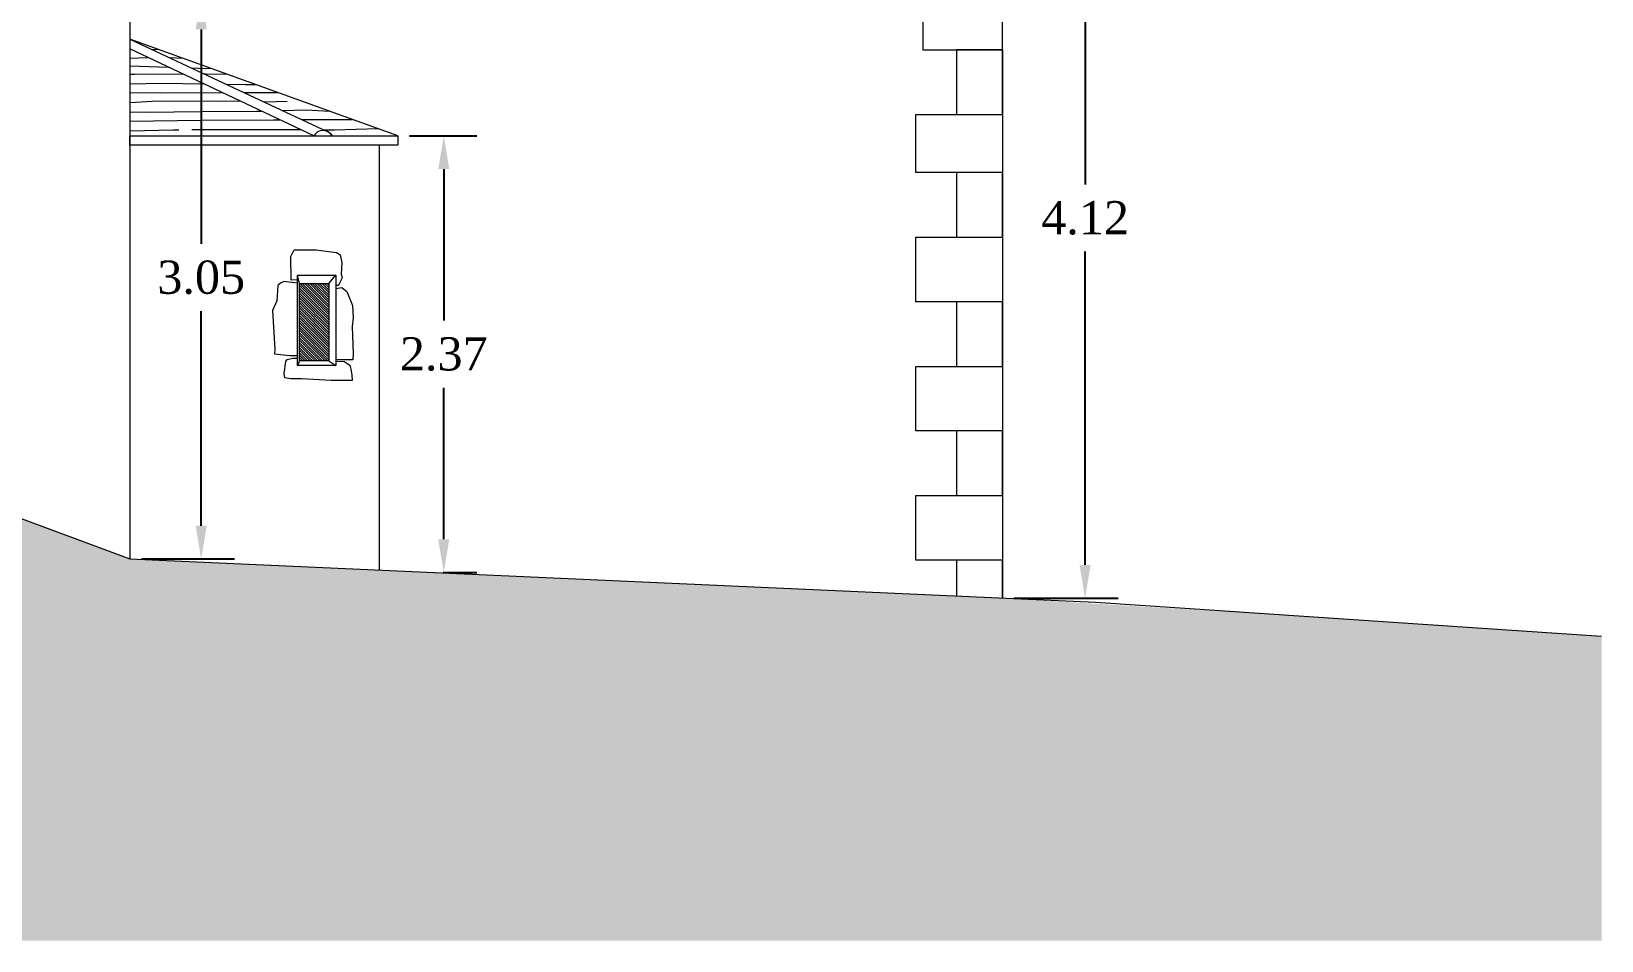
# Model space of a CAD drawing. Header units: millimetres. Extents: x -17502 to -16646, y 1856 to 2034.
# Drawn here: x -17150.73 to -17142.22, y 1872.05 to 1876.98 of the extents above; entities that cross this region are included whole.
import ezdxf

# ---------------------------------------------------------------- set-up
doc = ezdxf.new("R2010")
doc.units = ezdxf.units.MM
doc.layers.get('0').update_dxf_attribs({"lineweight": 9})
doc.layers.get('Defpoints').update_dxf_attribs({"lineweight": 9})
doc.layers.add('blocs', color=7, linetype='Continuous')
doc.styles.get("Standard").update_dxf_attribs({"font": 'times.ttf'})
doc.dimstyles.get("Standard").update_dxf_attribs({"dimtxt": 0.18, "dimasz": 0.18, "dimexe": 0.18, "dimexo": 0.0625, "dimgap": 0.09, "dimtad": 0, "dimtih": 1, "dimtoh": 1, "dimzin": 0, "dimdsep": 46, "dimtxsty": 'Standard', "dimcen": 0.09, "dimadec": 0, "dimazin": 0, "dimtfac": 1, "dimtofl": 0, "dimtmove": 0, "dimatfit": 3, "dimfxl": 1, "dimtolj": 1, "dimtzin": 0, "dimarcsym": 0})

# ---------------------------------------------------------------- blocks, each defined once
blk = doc.blocks.new('*D552')
at = {"color": 0, "lineweight": -2, "transparency": 16777216}
for p, q in [((-17149.9818, 1877.1699), (-17149.6281, 1877.1699)), ((-17149.8081, 1876.9899), (-17149.8081, 1875.8267)), ((-17149.8081, 1874.2999), (-17149.8081, 1875.4631)), ((-17150.1318, 1874.1199), (-17149.6281, 1874.1199))]:
    blk.add_line(p, q, dxfattribs=at)
at = {"color": 0, "lineweight": 9, "transparency": 16777216}
for points in [[(-17149.8381, 1876.9899), (-17149.7781, 1876.9899), (-17149.8081, 1877.1699)], [(-17149.8381, 1874.2999), (-17149.7781, 1874.2999), (-17149.8081, 1874.1199)]]:
    blk.add_solid(points, dxfattribs=at)
at = {"layer": 'Defpoints', "color": 0, "lineweight": 9, "transparency": 16777216}
for p in [(-17150.0443, 1877.1699), (-17150.1943, 1874.1199), (-17149.8081, 1874.1199)]:
    blk.add_point(p, dxfattribs=at)
at = {"color": 0, "lineweight": 9, "transparency": 16777216, "insert": (-17149.8081, 1875.6449), "char_height": 0.18, "attachment_point": 5}
blk.add_mtext('\\A1;3.05', dxfattribs=at)
blk = doc.blocks.new('*D553')
at = {"color": 0, "lineweight": -2, "transparency": 16777216}
for p, q in [((-17148.68, 1876.4123), (-17148.3135, 1876.4123)), ((-17148.4935, 1876.2323), (-17148.4935, 1875.4112)), ((-17148.4935, 1874.2265), (-17148.4935, 1875.0476)), ((-17148.4973, 1874.0465), (-17148.3135, 1874.0465))]:
    blk.add_line(p, q, dxfattribs=at)
at = {"color": 0, "lineweight": 9, "transparency": 16777216}
for points in [[(-17148.5235, 1876.2323), (-17148.4635, 1876.2323), (-17148.4935, 1876.4123)], [(-17148.5235, 1874.2265), (-17148.4635, 1874.2265), (-17148.4935, 1874.0465)]]:
    blk.add_solid(points, dxfattribs=at)
at = {"layer": 'Defpoints', "color": 0, "lineweight": 9, "transparency": 16777216}
for p in [(-17148.7425, 1876.4123), (-17148.5598, 1874.0465), (-17148.4935, 1874.0465)]:
    blk.add_point(p, dxfattribs=at)
at = {"color": 0, "lineweight": 9, "transparency": 16777216, "insert": (-17148.4935, 1875.2294), "char_height": 0.18, "attachment_point": 5}
blk.add_mtext('\\A1;2.37', dxfattribs=at)
blk = doc.blocks.new('*D555')
at = {"color": 0, "lineweight": -2, "transparency": 16777216}
for p, q in [((-17145.6177, 1878.0268), (-17144.8374, 1878.0268)), ((-17145.0174, 1877.8468), (-17145.0174, 1876.149)), ((-17145.0174, 1874.0875), (-17145.0174, 1875.7854)), ((-17145.4018, 1873.9075), (-17144.8374, 1873.9075))]:
    blk.add_line(p, q, dxfattribs=at)
at = {"color": 0, "lineweight": 9, "transparency": 16777216}
for points in [[(-17145.0474, 1877.8468), (-17144.9874, 1877.8468), (-17145.0174, 1878.0268)], [(-17145.0474, 1874.0875), (-17144.9874, 1874.0875), (-17145.0174, 1873.9075)]]:
    blk.add_solid(points, dxfattribs=at)
at = {"layer": 'Defpoints', "color": 0, "lineweight": 9, "transparency": 16777216}
for p in [(-17145.6802, 1878.0268), (-17145.4643, 1873.9075), (-17145.0174, 1873.9075)]:
    blk.add_point(p, dxfattribs=at)
at = {"color": 0, "lineweight": 9, "transparency": 16777216, "insert": (-17145.0174, 1875.9672), "char_height": 0.18, "attachment_point": 5}
blk.add_mtext('\\A1;4.12', dxfattribs=at)

msp = doc.modelspace()

# ---------------------------------------------------------------- hatches: boundary and pattern name
at = {"lineweight": 9}
msp.add_hatch(color=254, dxfattribs=at).paths.add_polyline_path([(-17161.199, 1876.5046), (-17158.559, 1876.5802), (-17156.4264, 1876.4334), (-17150.1943, 1874.1199), (-17148.8422, 1874.0592), (-17145.4643, 1873.9075), (-17143.6896, 1873.8002), (-17142.2179, 1873.7022), (-17142.2179, 1872.0515), (-17161.199, 1872.0515)])
h = msp.add_hatch(dxfattribs=at)
h.set_pattern_fill('ANSI31', color=252, scale=0.003, angle=90, style=0)
h.set_pattern_definition([(135, (3199.904252, 3156.58529), (-0.006735192091, -0.006735192091), [])])
h.paths.add_polyline_path([(-17149.116, 1875.6134), (-17149.2755, 1875.6134), (-17149.2755, 1875.1934), (-17149.116, 1875.1934)])

# ---------------------------------------------------------------- linework, layer by layer
for p, q in [((-17150.1943, 1876.9376), (-17149.1252, 1876.4368)), ((-17148.7425, 1876.4123), (-17150.1943, 1876.9376)), ((-17150.1943, 1876.4123), (-17149.1519, 1876.4123)), ((-17149.1519, 1876.4123), (-17148.7425, 1876.4123))]:
    msp.add_line(p, q, dxfattribs=at)
for points in [[(-17150.1943, 1877.1699), (-17150.1943, 1876.1734), (-17150.1943, 1874.1199)], [(-17149.1982, 1876.4123), (-17150.1943, 1876.8842)], [(-17145.4643, 1876.8783), (-17145.4643, 1873.9075)], [(-17161.199, 1876.5046), (-17158.559, 1876.5802), (-17156.4264, 1876.4334), (-17150.1943, 1874.1199), (-17144.9616, 1873.885), (-17142.2179, 1873.7022), (-17142.2179, 1873.7022), (-17142.2179, 1873.7022)], [(-17148.8422, 1874.0592), (-17148.8422, 1876.3623)], [(-17149.2856, 1875.6332), (-17149.3209, 1875.6303), (-17149.3219, 1875.7596), (-17149.3039, 1875.7955), (-17149.185, 1875.7943), (-17149.0743, 1875.7798), (-17149.0552, 1875.7683), (-17149.0459, 1875.726), (-17149.0488, 1875.664), (-17149.0442, 1875.6431), (-17149.0476, 1875.6362), (-17149.0586, 1875.6147), (-17149.0639, 1875.602), (-17149.0782, 1875.602)], [(-17149.2755, 1875.6134), (-17149.2856, 1875.6576)], [(-17149.116, 1875.6134), (-17149.0782, 1875.6576)], [(-17149.2856, 1875.6143), (-17149.361, 1875.623), (-17149.3785, 1875.6136), (-17149.393, 1875.6023), (-17149.3984, 1875.5181), (-17149.4226, 1875.4659), (-17149.4179, 1875.4071), (-17149.4086, 1875.2574), (-17149.4114, 1875.2322), (-17149.378, 1875.2285), (-17149.3293, 1875.2219), (-17149.2856, 1875.2219)], [(-17149.0782, 1875.5861), (-17149.0457, 1875.5917), (-17149.0186, 1875.5694), (-17148.9888, 1875.4929), (-17148.9841, 1875.4267), (-17148.9906, 1875.3792), (-17148.9841, 1875.2331), (-17148.9869, 1875.1986), (-17149.0782, 1875.1986)], [(-17149.0782, 1875.1918), (-17149.0338, 1875.1895), (-17149.0028, 1875.1702), (-17148.9981, 1875.148), (-17148.9923, 1875.1181), (-17148.9893, 1875.086), (-17149.1041, 1875.0865), (-17149.2645, 1875.0965), (-17149.3219, 1875.0953), (-17149.3541, 1875.1017), (-17149.3594, 1875.1246), (-17149.3489, 1875.1907), (-17149.3418, 1875.2), (-17149.312, 1875.2076), (-17149.2856, 1875.2076)], [(-17149.2755, 1875.1934), (-17149.2856, 1875.1676)], [(-17149.116, 1875.1934), (-17149.0782, 1875.1676)], [(-17145.4643, 1873.9075), (-17145.4643, 1874.1134), (-17145.7143, 1874.1134), (-17145.7143, 1873.9188)]]:
    msp.add_lwpolyline(points, dxfattribs=at)
for points in [[(-17145.4643, 1877.0725), (-17145.896, 1877.0725), (-17145.896, 1876.8783), (-17145.4643, 1876.8783)], [(-17150.1943, 1876.8842), (-17150.1943, 1876.4123), (-17149.1982, 1876.4123)], [(-17150.1943, 1876.8842), (-17150.1943, 1876.4123), (-17149.1982, 1876.4123)], [(-17145.4643, 1876.8783), (-17145.7143, 1876.8783), (-17145.7143, 1876.5283), (-17145.4643, 1876.5283)], [(-17145.9343, 1876.5283), (-17145.4643, 1876.5283), (-17145.4643, 1876.2134), (-17145.9343, 1876.2134)], [(-17150.1943, 1876.4123), (-17148.7425, 1876.4123), (-17148.7425, 1876.3623), (-17150.1943, 1876.3623)], [(-17145.4643, 1876.2134), (-17145.7143, 1876.2134), (-17145.7143, 1875.8634), (-17145.4643, 1875.8634)], [(-17145.9343, 1875.8634), (-17145.4643, 1875.8634), (-17145.4643, 1875.5134), (-17145.9343, 1875.5134)], [(-17149.2856, 1875.6576), (-17149.0782, 1875.6576), (-17149.0782, 1875.1676), (-17149.2856, 1875.1676)], [(-17149.2755, 1875.6134), (-17149.116, 1875.6134), (-17149.116, 1875.1934), (-17149.2755, 1875.1934)], [(-17145.4643, 1875.5134), (-17145.7143, 1875.5134), (-17145.7143, 1875.1634), (-17145.4643, 1875.1634)], [(-17145.9343, 1875.1634), (-17145.4643, 1875.1634), (-17145.4643, 1874.8134), (-17145.9343, 1874.8134)], [(-17145.4643, 1874.8134), (-17145.7143, 1874.8134), (-17145.7143, 1874.4634), (-17145.4643, 1874.4634)], [(-17145.9343, 1874.4634), (-17145.4643, 1874.4634), (-17145.4643, 1874.1134), (-17145.9343, 1874.1134)]]:
    msp.add_lwpolyline(points, close=True, dxfattribs=at)
msp.add_lwpolyline([(-17150.1943, 1876.9376), (-17149.1252, 1876.4368, -0.163501), (-17149.0981, 1876.4123), (-17148.7425, 1876.4123)], format="xyb", close=True, dxfattribs=at)
msp.add_lwpolyline([(-17150.1943, 1876.9376), (-17149.1252, 1876.4368, -0.163501), (-17149.0981, 1876.4123), (-17148.7425, 1876.4123)], format="xyb", close=True, dxfattribs=at)
msp.add_arc((-17149.1482, 1876.3842), 0.0574, 29.25106, 150.74894, dxfattribs=at)
at = {"layer": 'blocs', "lineweight": 9}
for points in [[(-17150.1943, 1876.8819), (-17150.1895, 1876.8819)], [(-17150.1746, 1876.9284), (-17150.17, 1876.9288)], [(-17150.0744, 1876.8814), (-17150.0398, 1876.8817)], [(-17150.1943, 1876.8346), (-17150.0967, 1876.8379)], [(-17150.1943, 1876.7917), (-17149.9851, 1876.785)], [(-17149.9807, 1876.8375), (-17149.9059, 1876.8333)], [(-17149.8601, 1876.7811), (-17149.7841, 1876.7786), (-17149.7556, 1876.7789)], [(-17150.1943, 1876.7462), (-17150.1678, 1876.7466), (-17149.9072, 1876.7482)], [(-17150.1943, 1876.6955), (-17150.0217, 1876.6987), (-17149.7956, 1876.6953)], [(-17149.7913, 1876.7488), (-17149.7795, 1876.7489), (-17149.6685, 1876.7474)], [(-17149.673, 1876.6934), (-17149.5694, 1876.6918), (-17149.5141, 1876.6915)], [(-17150.1943, 1876.6469), (-17150.029, 1876.6461), (-17149.6946, 1876.6474)], [(-17150.1943, 1876.5931), (-17150.0746, 1876.5999), (-17149.7386, 1876.6019), (-17149.594, 1876.5998)], [(-17149.5758, 1876.6479), (-17149.4579, 1876.6484), (-17149.394, 1876.648)], [(-17149.4691, 1876.5979), (-17149.4607, 1876.5978), (-17149.3425, 1876.5999)], [(-17150.1943, 1876.542), (-17150.1051, 1876.5412), (-17149.8079, 1876.5438), (-17149.5081, 1876.5464), (-17149.483, 1876.5472)], [(-17149.3679, 1876.5505), (-17149.2396, 1876.5543), (-17149.1134, 1876.5465)], [(-17150.1943, 1876.4922), (-17149.8107, 1876.4969), (-17149.417, 1876.4995), (-17149.3828, 1876.4997)], [(-17150.1943, 1876.4408), (-17149.959, 1876.4448), (-17149.9303, 1876.4448)], [(-17149.8599, 1876.4474), (-17149.3881, 1876.4474), (-17149.2702, 1876.4464)], [(-17149.2613, 1876.5006), (-17149.0495, 1876.5021), (-17148.9878, 1876.501)], [(-17149.1432, 1876.4453), (-17149.0857, 1876.4448), (-17148.8513, 1876.4517)]]:
    msp.add_lwpolyline(points, dxfattribs=at)

# ---------------------------------------------------------------- dimensions: what is measured, and where the dimension line sits
at = {"lineweight": 9}
for base, p1, p2, picture, middle in [((-17145.0174, 1873.9075), (-17145.6802, 1878.0268), (-17145.4643, 1873.9075), '*D555', (-17145.0174, 1875.9672)), ((-17149.8081, 1874.1199), (-17150.0443, 1877.1699), (-17150.1943, 1874.1199), '*D552', (-17149.8081, 1875.6449)), ((-17148.4935, 1874.0465), (-17148.7425, 1876.4123), (-17148.5598, 1874.0465), '*D553', (-17148.4935, 1875.2294))]:
    dim = msp.add_linear_dim(base=base, p1=p1, p2=p2, angle=90, dimstyle='Standard', dxfattribs=at)
    dim.commit()
    dim.dimension.update_dxf_attribs({"geometry": picture, "text_midpoint": middle})

doc.saveas('drawing.dxf')
